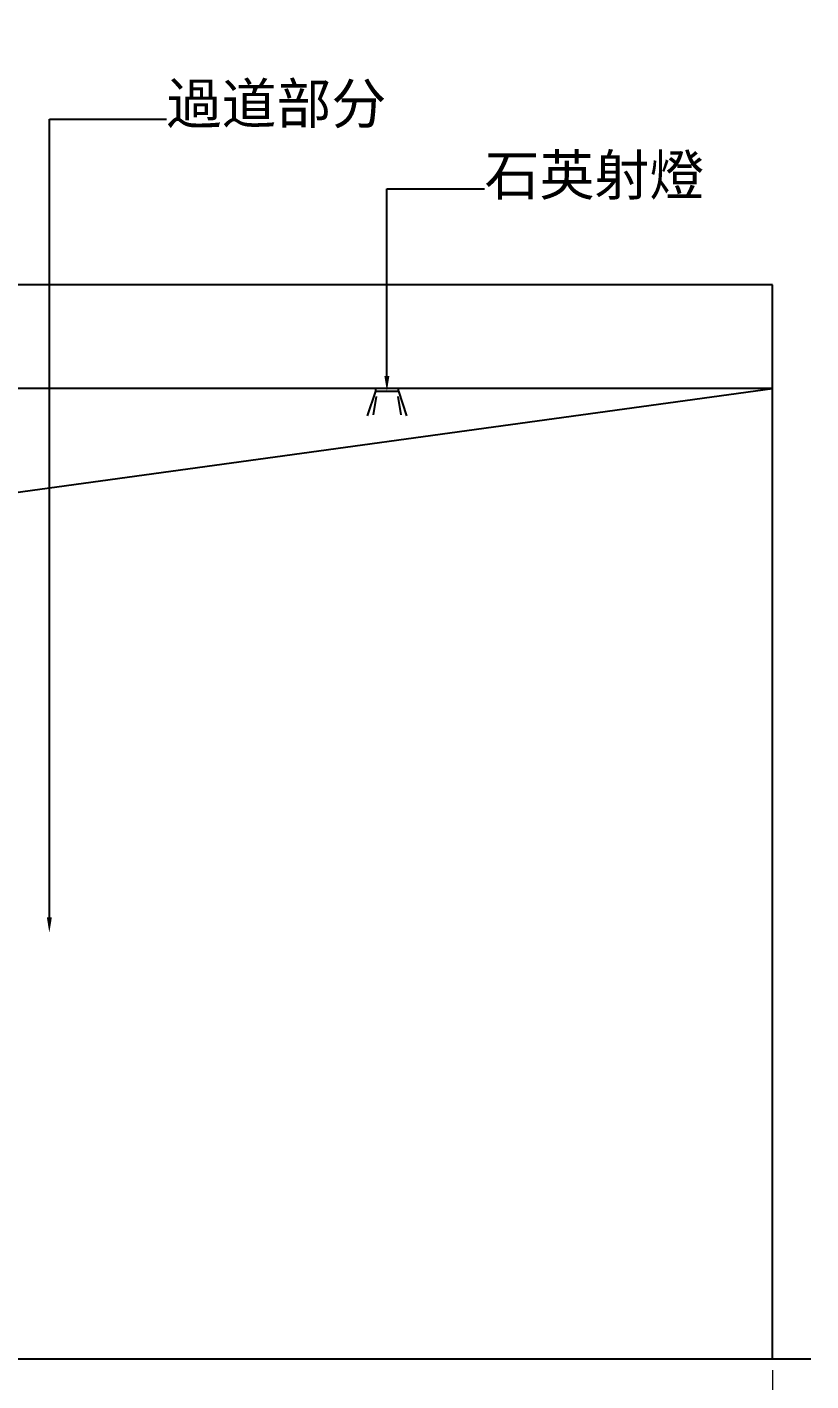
# Model space of a CAD drawing. Header units: centimetres. Extents: x 1966 to 8787, y 7398 to 12383.
# Drawn here: x 3100.3 to 3304.6, y 7623 to 7976 of the extents above; entities that cross this region are included whole.
import ezdxf
from ezdxf import colors
from ezdxf.entities.mleader import LeaderData, LeaderLine
from ezdxf.math import Vec2, Vec3

# ---------------------------------------------------------------- set-up
doc = ezdxf.new("R2010")
doc.units = ezdxf.units.CM
doc.header["$PDMODE"] = 35
doc.layers.add('8', color=8, linetype='Continuous')
doc.styles.get("Standard").update_dxf_attribs({"font": 'arial.ttf', "height": 10})
doc.styles.add('文2.5', font='kaiu.ttf', dxfattribs={"height": 2.5})
doc.styles.add('文3.5', font='', dxfattribs={"height": 3.5})
doc.styles.get('文3.5').set_extended_font_data('PMingLiU')
doc.dimstyles.new('DIM2.5', dxfattribs={"dimtxt": 2.5, "dimasz": 2.5, "dimexe": 3, "dimexo": 1, "dimgap": 1, "dimtad": 1, "dimdec": 1, "dimdsep": 46, "dimtxsty": '文2.5', "dimcen": 0, "dimadec": 0, "dimazin": 0, "dimtfac": 1, "dimtdec": 1, "dimtmove": 0, "dimatfit": 3, "dimfxl": 1, "dimlwd": 15, "dimlwe": 15, "dimarcsym": 0})

# ---------------------------------------------------------------- blocks, each defined once
blk = doc.blocks.new('*D198')
at = {"color": 0, "linetype": 'Continuous', "lineweight": 15, "transparency": 16777216}
for p, q in [((2927.65, 7625.82), (2927.65, 7576.26)), ((3294.65, 7625.82), (3294.65, 7576.26)), ((2935.15, 7585.26), (3287.15, 7585.26))]:
    blk.add_line(p, q, dxfattribs=at)
at = {"color": 0, "transparency": 16777216}
for points in [[(2935.15, 7586.51), (2935.15, 7584.01), (2927.65, 7585.26)], [(3287.15, 7586.51), (3287.15, 7584.01), (3294.65, 7585.26)]]:
    blk.add_solid(points, dxfattribs=at)
at = {"layer": 'DEFPOINTS', "color": 0, "transparency": 16777216}
for p in [(2927.65, 7628.82), (3294.65, 7628.82), (3294.65, 7585.26)]:
    blk.add_point(p, dxfattribs=at)
at = {"color": 0, "transparency": 16777216, "insert": (3111.15, 7592.26), "char_height": 7.5, "attachment_point": 5, "style": '文2.5'}
blk.add_mtext('367', dxfattribs=at)
blk = doc.blocks.new('*D199')
at = {"color": 0, "linetype": 'Continuous', "lineweight": 15, "transparency": 16777216}
for p, q in [((2437.65, 7625.82), (2437.65, 7520.64)), ((3294.65, 7625.82), (3294.65, 7520.64)), ((2445.15, 7529.64), (3287.15, 7529.64))]:
    blk.add_line(p, q, dxfattribs=at)
at = {"color": 0, "transparency": 16777216}
for points in [[(2445.15, 7530.89), (2445.15, 7528.39), (2437.65, 7529.64)], [(3287.15, 7530.89), (3287.15, 7528.39), (3294.65, 7529.64)]]:
    blk.add_solid(points, dxfattribs=at)
at = {"layer": 'DEFPOINTS', "color": 0, "transparency": 16777216}
for p in [(2437.65, 7628.82), (3294.65, 7628.82), (3294.65, 7529.64)]:
    blk.add_point(p, dxfattribs=at)
at = {"color": 0, "transparency": 16777216, "insert": (2866.15, 7536.64), "char_height": 7.5, "attachment_point": 5, "style": '文2.5'}
blk.add_mtext('857', dxfattribs=at)

msp = doc.modelspace()

# ---------------------------------------------------------------- linework, layer by layer
for p, q in [((3106.08, 7952.01), (3136.65, 7952.01)), ((3194.09, 7933.8), (3219.55, 7933.8)), ((3294.65, 7908.82), (2437.65, 7908.82)), ((3294.65, 7628.82), (3294.65, 7908.82)), ((3294.65, 7881.82), (2437.65, 7881.82)), ((2974.19, 7837.79), (3294.65, 7881.82)), ((3197.09, 7881.82), (3191.09, 7881.82)), ((3191.09, 7881.82), (3191.09, 7881.07)), ((3197.09, 7881.07), (3197.09, 7881.82)), ((3191.09, 7881.07), (3188.99, 7874.63)), ((3191.27, 7879.73), (3190.48, 7874.89)), ((3191.09, 7881.07), (3197.09, 7881.07)), ((3196.9, 7879.73), (3197.69, 7874.89)), ((3197.09, 7881.07), (3199.19, 7874.63)), ((2427.65, 7628.82), (3304.65, 7628.82)), ((2437.65, 7628.82), (3294.65, 7628.82)), ((2437.65, 7628.82), (3294.65, 7628.82))]:
    msp.add_line(p, q)

# ---------------------------------------------------------------- texts
at = {"layer": '8', "color": 7, "char_height": 10.5, "attachment_point": 4, "style": '文3.5'}
for s, insert in [('{\\fSimSun|b0|i0|c134|p2;過道部分}', (3136.65, 7955.46)), ('{\\fSimSun|b0|i0|c134|p2;石英射燈}', (3219.55, 7936.84))]:
    msp.add_mtext(s, dxfattribs=dict(at, insert=insert))

# ---------------------------------------------------------------- dimensions: what is measured, and where the dimension line sits
for base, p1, picture, middle in [((3294.65, 7529.64), (2437.65, 7628.82), '*D199', (2866.15, 7536.64)), ((3294.65, 7585.26), (2927.65, 7628.82), '*D198', (3111.15, 7592.26))]:
    dim = msp.add_linear_dim(base=base, p1=p1, p2=(3294.65, 7628.82), dimstyle='DIM2.5')
    dim.commit()
    dim.dimension.update_dxf_attribs({"geometry": picture, "text_midpoint": middle})

# ---------------------------------------------------------------- leaders
ml = msp.add_multileader_mtext('Standard')
ml.set_content('', color=256)
ml.set_leader_properties()
ml.build(insert=Vec2(0, 0))
ml.multileader.update_dxf_attribs({"has_dogleg": 0})
ctx = ml.context
ctx.base_point, ctx.char_height, ctx.plane_origin = Vec3(3102.08, 7952.01), 48, Vec3(3106.08, 7739.92)
ctx.text_align_type = 2
notes = []
notes.append((ctx, [(0, (1, 1, 0), (3114.08, 7952.01), (-1, 0), 8, [(0, [(3106.08, 7739.92)], 0, [])])]))
ctx.mtext.insert, ctx.mtext.alignment, ctx.mtext.flow_direction = Vec3(3104.08, 7976.01), 3, 5
ml = msp.add_multileader_mtext('Standard')
ml.set_content('', color=256)
ml.set_leader_properties()
ml.build(insert=Vec2(0, 0))
ml.multileader.update_dxf_attribs({"has_dogleg": 0})
ctx = ml.context
ctx.base_point, ctx.char_height, ctx.plane_origin = Vec3(3190.09, 7933.8), 48, Vec3(3194.09, 7881.07)
ctx.text_align_type = 2
notes.append((ctx, [(0, (1, 1, 0), (3202.09, 7933.8), (-1, 0), 8, [(0, [(3194.09, 7881.07)], 0, [])])]))
ctx.mtext.insert, ctx.mtext.alignment, ctx.mtext.flow_direction = Vec3(3192.09, 7957.8), 3, 5
for ctx, leaders in notes:
    for number, flags, end, landing, length, lines in leaders:
        leader = LeaderData()
        leader.index, (leader.has_last_leader_line, leader.has_dogleg_vector, leader.attachment_direction) = number, flags
        leader.last_leader_point, leader.dogleg_vector, leader.dogleg_length = Vec3(end), Vec3(landing), length
        for number, points, colour, breaks in lines:
            line = LeaderLine()
            line.index, line.vertices, line.color, line.breaks = number, Vec3.list(points), colors.encode_raw_color(colour), breaks
            leader.lines.append(line)
        ctx.leaders.append(leader)

doc.saveas('drawing.dxf')
